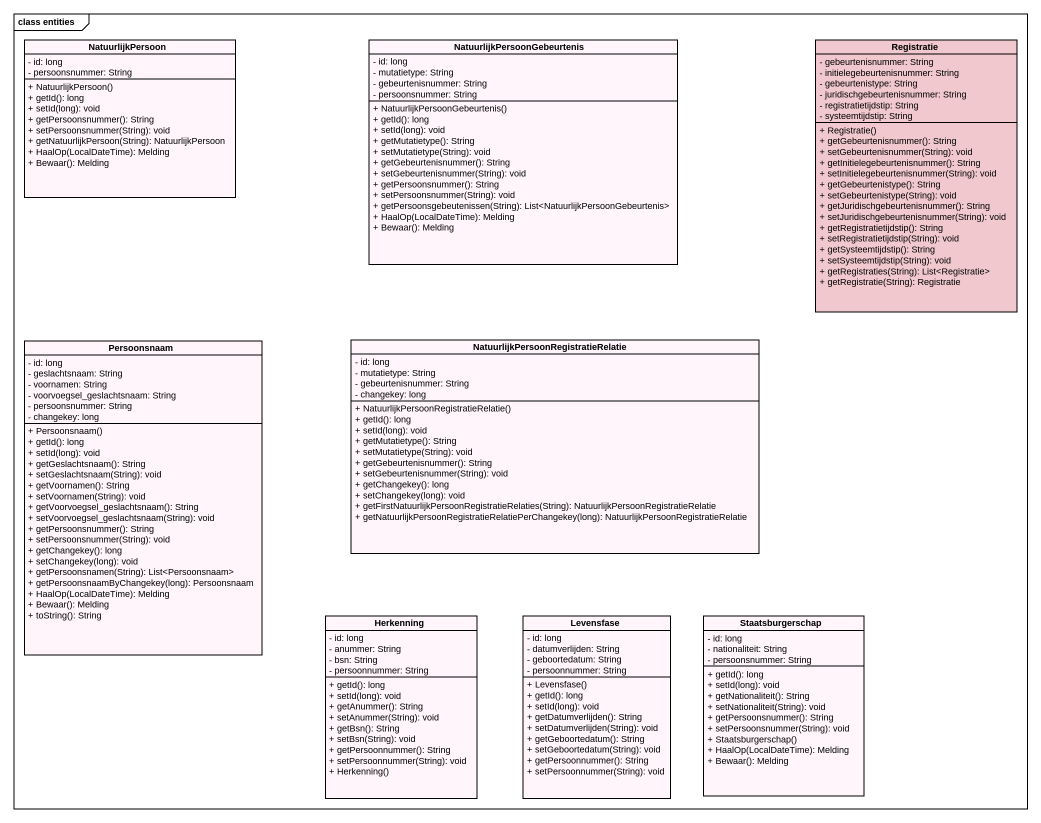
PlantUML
@startuml
mainframe class entities
hide circle
hide empty members
skinparam classAttributeIconSize 0
class NatuurlijkPersoon #FFF5FA {
  - id: long
  - persoonsnummer: String
  + NatuurlijkPersoon()
  + getId(): long
  + setId(long): void
  + getPersoonsnummer(): String
  + setPersoonsnummer(String): void
  + getNatuurlijkPersoon(String): NatuurlijkPersoon
  + HaalOp(LocalDateTime): Melding
  + Bewaar(): Melding
}
class NatuurlijkPersoonGebeurtenis #FFF5FA {
  - id: long
  - mutatietype: String
  - gebeurtenisnummer: String
  - persoonsnummer: String
  + NatuurlijkPersoonGebeurtenis()
  + getId(): long
  + setId(long): void
  + getMutatietype(): String
  + setMutatietype(String): void
  + getGebeurtenisnummer(): String
  + setGebeurtenisnummer(String): void
  + getPersoonsnummer(): String
  + setPersoonsnummer(String): void
  + getPersoonsgebeutenissen(String): List<NatuurlijkPersoonGebeurtenis>
  + HaalOp(LocalDateTime): Melding
  + Bewaar(): Melding
}
class Registratie #F0C8CD {
  - gebeurtenisnummer: String
  - initielegebeurtenisnummer: String
  - gebeurtenistype: String
  - juridischgebeurtenisnummer: String
  - registratietijdstip: String
  - systeemtijdstip: String
  + Registratie()
  + getGebeurtenisnummer(): String
  + setGebeurtenisnummer(String): void
  + getInitielegebeurtenisnummer(): String
  + setInitielegebeurtenisnummer(String): void
  + getGebeurtenistype(): String
  + setGebeurtenistype(String): void
  + getJuridischgebeurtenisnummer(): String
  + setJuridischgebeurtenisnummer(String): void
  + getRegistratietijdstip(): String
  + setRegistratietijdstip(String): void
  + getSysteemtijdstip(): String
  + setSysteemtijdstip(String): void
  + getRegistraties(String): List<Registratie>
  + getRegistratie(String): Registratie
}
class Persoonsnaam #FFF5FA {
  - id: long
  - geslachtsnaam: String
  - voornamen: String
  - voorvoegsel_geslachtsnaam: String
  - persoonsnummer: String
  - changekey: long
  + Persoonsnaam()
  + getId(): long
  + setId(long): void
  + getGeslachtsnaam(): String
  + setGeslachtsnaam(String): void
  + getVoornamen(): String
  + setVoornamen(String): void
  + getVoorvoegsel_geslachtsnaam(): String
  + setVoorvoegsel_geslachtsnaam(String): void
  + getPersoonsnummer(): String
  + setPersoonsnummer(String): void
  + getChangekey(): long
  + setChangekey(long): void
  + getPersoonsnamen(String): List<Persoonsnaam>
  + getPersoonsnaamByChangekey(long): Persoonsnaam
  + HaalOp(LocalDateTime): Melding
  + Bewaar(): Melding
  + toString(): String
}
class "NatuurlijkPersoonRegistratieRelatie" as NatuurlijkPersoonRegistratie #FFF5FA {
  - id: long
  - mutatietype: String
  - gebeurtenisnummer: String
  - changekey: long
  + NatuurlijkPersoonRegistratieRelatie()
  + getId(): long
  + setId(long): void
  + getMutatietype(): String
  + setMutatietype(String): void
  + getGebeurtenisnummer(): String
  + setGebeurtenisnummer(String): void
  + getChangekey(): long
  + setChangekey(long): void
  + getFirstNatuurlijkPersoonRegistratieRelaties(String): NatuurlijkPersoonRegistratieRelatie
  + getNatuurlijkPersoonRegistratieRelatiePerChangekey(long): NatuurlijkPersoonRegistratieRelatie
}
class Herkenning #FFF5FA {
  - id: long
  - anummer: String
  - bsn: String
  - persoonnummer: String
  + getId(): long
  + setId(long): void
  + getAnummer(): String
  + setAnummer(String): void
  + getBsn(): String
  + setBsn(String): void
  + getPersoonnummer(): String
  + setPersoonnummer(String): void
  + Herkenning()
}
class Levensfase #FFF5FA {
  - id: long
  - datumverlijden: String
  - geboortedatum: String
  - persoonnummer: String
  + Levensfase()
  + getId(): long
  + setId(long): void
  + getDatumverlijden(): String
  + setDatumverlijden(String): void
  + getGeboortedatum(): String
  + setGeboortedatum(String): void
  + getPersoonnummer(): String
  + setPersoonnummer(String): void
}
class Staatsburgerschap #FFF5FA {
  - id: long
  - nationaliteit: String
  - persoonsnummer: String
  + getId(): long
  + setId(long): void
  + getNationaliteit(): String
  + setNationaliteit(String): void
  + getPersoonsnummer(): String
  + setPersoonsnummer(String): void
  + Staatsburgerschap()
  + HaalOp(LocalDateTime): Melding
  + Bewaar(): Melding
}
@enduml
